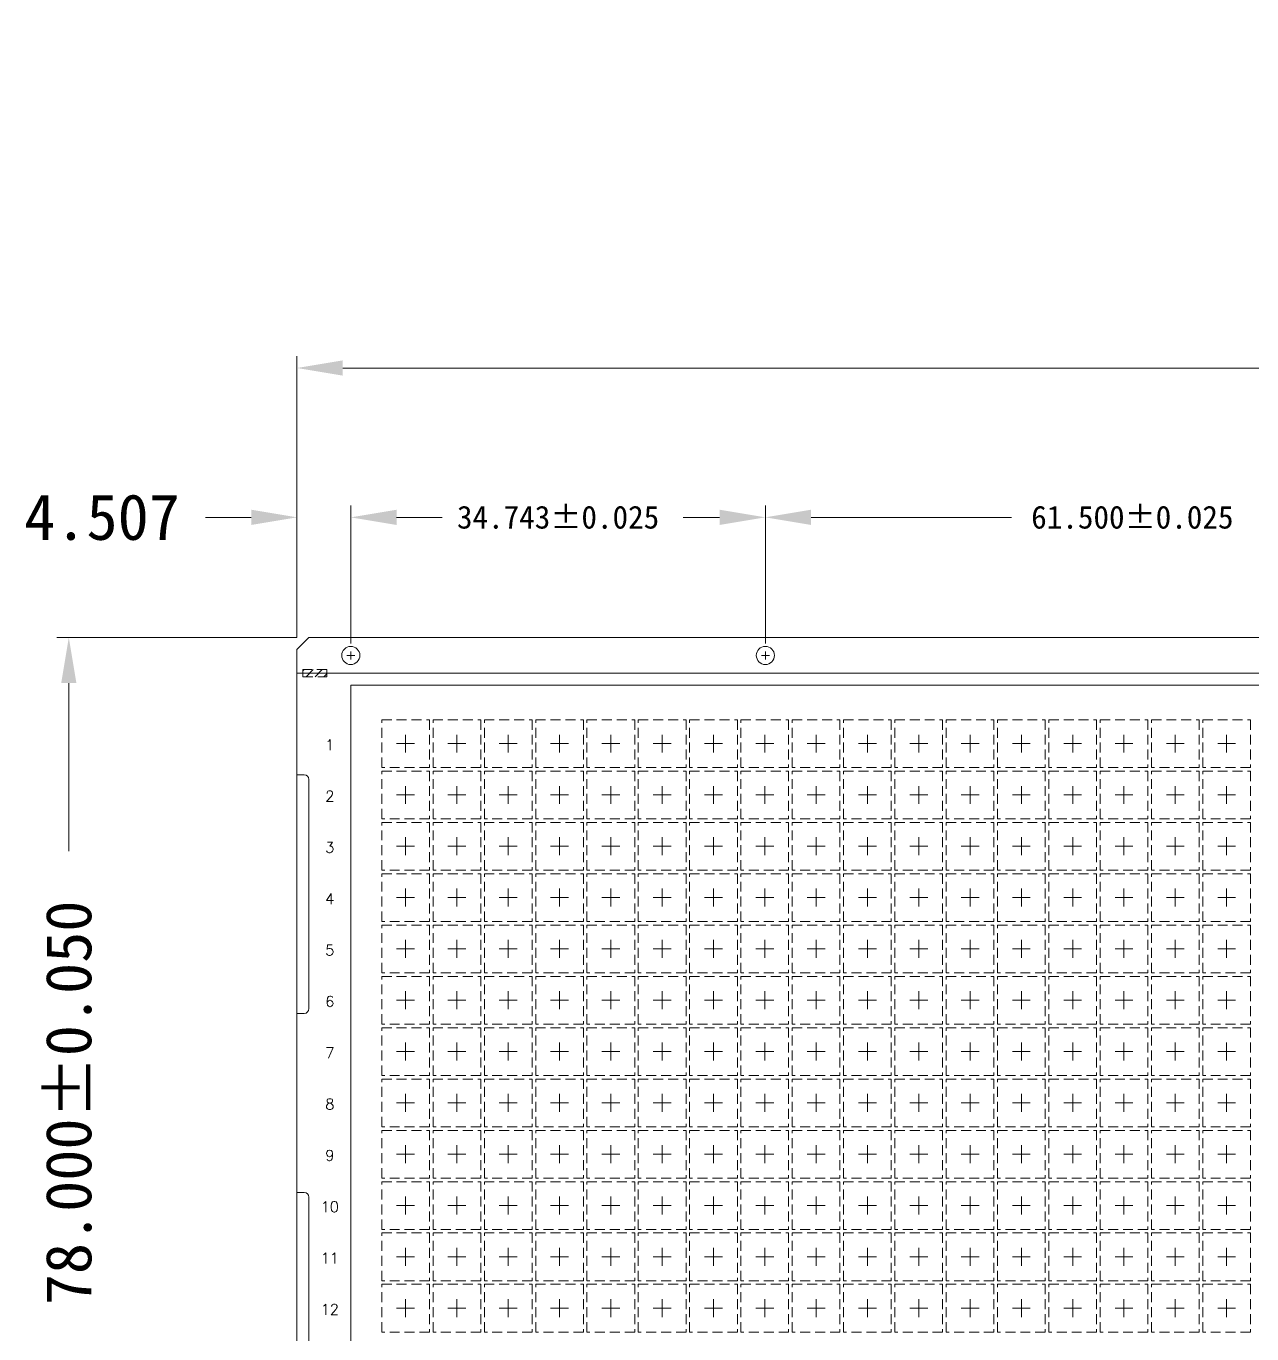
# Model space of a CAD drawing. Header units: millimetres. Extents: x -176 to -53, y -166 to -6.
# Drawn here: x -175.99 to -145.17, y -143.31 to -110.44 of the extents above; entities that cross this region are included whole.
import ezdxf

# ---------------------------------------------------------------- set-up
doc = ezdxf.new("R2010")
doc.units = ezdxf.units.MM
for name, pattern in [('CENTER', [2, 1.25, -0.25, 0.25, -0.25]), ('DASHED', [0.75, 0.5, -0.25]), ('HIDDEN', [0.375, 0.25, -0.125])]:
    doc.linetypes.add(name, pattern=pattern)
for name, color, linetype, lineweight in [('1', 7, 'Continuous', 18), ('1D', 4, 'Continuous', 18), ('ETCH', 4, 'Continuous', 15), ('Pkg', 2, 'DASHED', 9)]:
    doc.layers.add(name, color=color, linetype=linetype, lineweight=lineweight)
for name, color, linetype in [('TAPE', 4, 'Continuous'), ('中心线', 1, 'CENTER'), ('标注', 4, 'Continuous')]:
    doc.layers.add(name, color=color, linetype=linetype)
doc.styles.add('宋体', font='SimSun.ttf')

msp = doc.modelspace()

# ---------------------------------------------------------------- hatches: boundary and pattern name
at = {"layer": 'ETCH', "lineweight": 5}
h = msp.add_hatch(dxfattribs=at)
h.set_pattern_fill('ANSI31', color=256, scale=0.05)
h.set_pattern_definition([(45, (0.1879, 0.80497), (-0.1122532, 0.1122532), [])])
h.paths.add_polyline_path([(-91.9282, -148.3147), (-92.5282, -148.3147), (-92.5282, -148.399), (-91.9282, -148.399)])
h.paths.add_polyline_path([(-91.9282, -148.219), (-92.5282, -148.219), (-92.5282, -148.3147), (-91.9282, -148.3147)])
h.paths.add_polyline_path([(-91.9282, -126.709), (-92.5282, -126.709), (-92.5282, -126.799), (-91.9282, -126.799)])
h.paths.add_polyline_path([(-91.9282, -126.619), (-92.5282, -126.619), (-92.5282, -126.709), (-91.9282, -126.709)])
h.paths.add_polyline_path([(-168.4282, -126.709), (-169.0282, -126.709), (-169.0282, -126.799), (-168.4282, -126.799)])
h.paths.add_polyline_path([(-168.4282, -126.619), (-169.0282, -126.619), (-169.0282, -126.709), (-168.4282, -126.709)])
h.paths.add_polyline_path([(-149.2178, -91.4391), (-151.2178, -91.4391), (-151.2178, -91.7391), (-149.2178, -91.7391)])
h.paths.add_polyline_path([(-149.2178, -91.1391), (-151.2178, -91.1391), (-151.2178, -91.4391), (-149.2178, -91.4391)])
h.paths.add_polyline_path([(-149.2178, -19.4391), (-151.2178, -19.4391), (-151.2178, -19.7391), (-149.2178, -19.7391)])
h.paths.add_polyline_path([(-149.2178, -19.1391), (-151.2178, -19.1391), (-151.2178, -19.4391), (-149.2178, -19.4391)])
h.paths.add_polyline_path([(-168.4282, -148.3147), (-169.0282, -148.3147), (-169.0282, -148.399), (-168.4282, -148.399)])
h.paths.add_polyline_path([(-168.4282, -148.219), (-169.0282, -148.219), (-169.0282, -148.3147), (-168.4282, -148.3147)])
at = {"layer": '标注', "lineweight": 5}
for points in [[(-168.0282, -118.8463), (-168.0282, -119.2296), (-169.1782, -119.038)], [(-170.3282, -122.5996), (-170.3282, -122.9829), (-169.1782, -122.7912)], [(-166.6761, -122.5996), (-166.6761, -122.9829), (-167.8261, -122.7912)], [(-166.6761, -122.5996), (-166.6761, -122.9829), (-167.8261, -122.7912)], [(-158.5532, -122.5996), (-158.5532, -122.9829), (-157.4032, -122.7912)], [(-156.2532, -122.5996), (-156.2532, -122.9829), (-157.4032, -122.7912)], [(-175.1062, -126.959), (-174.7228, -126.959), (-174.9145, -125.809)]]:
    msp.add_hatch(color=256, dxfattribs=at).paths.add_polyline_path(points, flags=0)

# ---------------------------------------------------------------- linework, layer by layer
at = {"layer": '1', "lineweight": 5}
for p, q in [((-169.1782, -126.109), (-168.8782, -125.809)), ((-168.8782, -125.809), (-92.0782, -125.809))]:
    msp.add_line(p, q, dxfattribs=at)
at = {"layer": '1'}
for p, q in [((-169.1782, -129.259), (-169.1782, -126.109)), ((-168.9982, -129.259), (-169.1782, -129.259)), ((-168.8782, -135.139), (-168.8782, -129.379)), ((-169.1782, -139.759), (-169.1782, -135.259)), ((-169.1782, -135.259), (-168.9982, -135.259)), ((-168.9982, -139.759), (-169.1782, -139.759)), ((-168.8782, -145.639), (-168.8782, -139.879))]:
    msp.add_line(p, q, dxfattribs=at)
at = {"layer": '1', "lineweight": 5}
for centre in [(-167.8261, -126.2626), (-157.4032, -126.2626)]:
    msp.add_circle(centre, 0.2286, dxfattribs=at)
at = {"layer": '1'}
for centre, start, end in [((-168.9982, -129.379), 0, 90), ((-168.9982, -135.139), 270, 360), ((-168.9982, -139.879), 0, 90)]:
    msp.add_arc(centre, 0.12, start, end, dxfattribs=at)
at = {"layer": '1D', "lineweight": 5}
for p, q in [((-167.8261, -126.3626), (-167.8261, -126.1626)), ((-157.4032, -126.3626), (-157.4032, -126.1626)), ((-167.9261, -126.2626), (-167.7261, -126.2626)), ((-157.5032, -126.2626), (-157.3032, -126.2626))]:
    msp.add_line(p, q, dxfattribs=at)
at = {"layer": '1D', "linetype": 'HIDDEN', "lineweight": 5}
msp.add_lwpolyline([(-169.0282, -126.619), (-169.0282, -126.799), (-168.4282, -126.799), (-168.4282, -126.619)], close=True, dxfattribs=at)
at = {"layer": '1D', "lineweight": 5}
msp.add_lwpolyline([(-167.8282, -127.009), (-92.8282, -127.009), (-92.8282, -148.009), (-167.8282, -148.009)], close=True, dxfattribs=at)
at = {"layer": 'Pkg', "color": 2, "linetype": 'DASHED', "lineweight": 5, "ltscale": 0.5}
for points in [[(-167.0482, -127.879), (-165.8482, -127.879), (-165.8482, -129.079), (-167.0482, -129.079)], [(-165.7582, -127.879), (-164.5582, -127.879), (-164.5582, -129.079), (-165.7582, -129.079)], [(-164.4682, -127.879), (-163.2682, -127.879), (-163.2682, -129.079), (-164.4682, -129.079)], [(-163.1782, -127.879), (-161.9782, -127.879), (-161.9782, -129.079), (-163.1782, -129.079)], [(-161.8882, -127.879), (-160.6882, -127.879), (-160.6882, -129.079), (-161.8882, -129.079)], [(-160.5982, -127.879), (-159.3982, -127.879), (-159.3982, -129.079), (-160.5982, -129.079)], [(-159.3082, -127.879), (-158.1082, -127.879), (-158.1082, -129.079), (-159.3082, -129.079)], [(-158.0182, -127.879), (-156.8182, -127.879), (-156.8182, -129.079), (-158.0182, -129.079)], [(-156.7282, -127.879), (-155.5282, -127.879), (-155.5282, -129.079), (-156.7282, -129.079)], [(-155.4382, -127.879), (-154.2382, -127.879), (-154.2382, -129.079), (-155.4382, -129.079)], [(-154.1482, -127.879), (-152.9482, -127.879), (-152.9482, -129.079), (-154.1482, -129.079)], [(-152.8582, -127.879), (-151.6582, -127.879), (-151.6582, -129.079), (-152.8582, -129.079)], [(-151.5682, -127.879), (-150.3682, -127.879), (-150.3682, -129.079), (-151.5682, -129.079)], [(-150.2782, -127.879), (-149.0782, -127.879), (-149.0782, -129.079), (-150.2782, -129.079)], [(-148.9882, -127.879), (-147.7882, -127.879), (-147.7882, -129.079), (-148.9882, -129.079)], [(-147.6982, -127.879), (-146.4982, -127.879), (-146.4982, -129.079), (-147.6982, -129.079)], [(-146.4082, -127.879), (-145.2082, -127.879), (-145.2082, -129.079), (-146.4082, -129.079)], [(-167.0482, -129.169), (-165.8482, -129.169), (-165.8482, -130.369), (-167.0482, -130.369)], [(-165.7582, -129.169), (-164.5582, -129.169), (-164.5582, -130.369), (-165.7582, -130.369)], [(-164.4682, -129.169), (-163.2682, -129.169), (-163.2682, -130.369), (-164.4682, -130.369)], [(-163.1782, -129.169), (-161.9782, -129.169), (-161.9782, -130.369), (-163.1782, -130.369)], [(-161.8882, -129.169), (-160.6882, -129.169), (-160.6882, -130.369), (-161.8882, -130.369)], [(-160.5982, -129.169), (-159.3982, -129.169), (-159.3982, -130.369), (-160.5982, -130.369)], [(-159.3082, -129.169), (-158.1082, -129.169), (-158.1082, -130.369), (-159.3082, -130.369)], [(-158.0182, -129.169), (-156.8182, -129.169), (-156.8182, -130.369), (-158.0182, -130.369)], [(-156.7282, -129.169), (-155.5282, -129.169), (-155.5282, -130.369), (-156.7282, -130.369)], [(-155.4382, -129.169), (-154.2382, -129.169), (-154.2382, -130.369), (-155.4382, -130.369)], [(-154.1482, -129.169), (-152.9482, -129.169), (-152.9482, -130.369), (-154.1482, -130.369)], [(-152.8582, -129.169), (-151.6582, -129.169), (-151.6582, -130.369), (-152.8582, -130.369)], [(-151.5682, -129.169), (-150.3682, -129.169), (-150.3682, -130.369), (-151.5682, -130.369)], [(-150.2782, -129.169), (-149.0782, -129.169), (-149.0782, -130.369), (-150.2782, -130.369)], [(-148.9882, -129.169), (-147.7882, -129.169), (-147.7882, -130.369), (-148.9882, -130.369)], [(-147.6982, -129.169), (-146.4982, -129.169), (-146.4982, -130.369), (-147.6982, -130.369)], [(-146.4082, -129.169), (-145.2082, -129.169), (-145.2082, -130.369), (-146.4082, -130.369)], [(-167.0482, -130.459), (-165.8482, -130.459), (-165.8482, -131.659), (-167.0482, -131.659)], [(-165.7582, -130.459), (-164.5582, -130.459), (-164.5582, -131.659), (-165.7582, -131.659)], [(-164.4682, -130.459), (-163.2682, -130.459), (-163.2682, -131.659), (-164.4682, -131.659)], [(-163.1782, -130.459), (-161.9782, -130.459), (-161.9782, -131.659), (-163.1782, -131.659)], [(-161.8882, -130.459), (-160.6882, -130.459), (-160.6882, -131.659), (-161.8882, -131.659)], [(-160.5982, -130.459), (-159.3982, -130.459), (-159.3982, -131.659), (-160.5982, -131.659)], [(-159.3082, -130.459), (-158.1082, -130.459), (-158.1082, -131.659), (-159.3082, -131.659)], [(-158.0182, -130.459), (-156.8182, -130.459), (-156.8182, -131.659), (-158.0182, -131.659)], [(-156.7282, -130.459), (-155.5282, -130.459), (-155.5282, -131.659), (-156.7282, -131.659)], [(-155.4382, -130.459), (-154.2382, -130.459), (-154.2382, -131.659), (-155.4382, -131.659)], [(-154.1482, -130.459), (-152.9482, -130.459), (-152.9482, -131.659), (-154.1482, -131.659)], [(-152.8582, -130.459), (-151.6582, -130.459), (-151.6582, -131.659), (-152.8582, -131.659)], [(-151.5682, -130.459), (-150.3682, -130.459), (-150.3682, -131.659), (-151.5682, -131.659)], [(-150.2782, -130.459), (-149.0782, -130.459), (-149.0782, -131.659), (-150.2782, -131.659)], [(-148.9882, -130.459), (-147.7882, -130.459), (-147.7882, -131.659), (-148.9882, -131.659)], [(-147.6982, -130.459), (-146.4982, -130.459), (-146.4982, -131.659), (-147.6982, -131.659)], [(-146.4082, -130.459), (-145.2082, -130.459), (-145.2082, -131.659), (-146.4082, -131.659)], [(-167.0482, -131.749), (-165.8482, -131.749), (-165.8482, -132.949), (-167.0482, -132.949)], [(-165.7582, -131.749), (-164.5582, -131.749), (-164.5582, -132.949), (-165.7582, -132.949)], [(-164.4682, -131.749), (-163.2682, -131.749), (-163.2682, -132.949), (-164.4682, -132.949)], [(-163.1782, -131.749), (-161.9782, -131.749), (-161.9782, -132.949), (-163.1782, -132.949)], [(-161.8882, -131.749), (-160.6882, -131.749), (-160.6882, -132.949), (-161.8882, -132.949)], [(-160.5982, -131.749), (-159.3982, -131.749), (-159.3982, -132.949), (-160.5982, -132.949)], [(-159.3082, -131.749), (-158.1082, -131.749), (-158.1082, -132.949), (-159.3082, -132.949)], [(-158.0182, -131.749), (-156.8182, -131.749), (-156.8182, -132.949), (-158.0182, -132.949)], [(-156.7282, -131.749), (-155.5282, -131.749), (-155.5282, -132.949), (-156.7282, -132.949)], [(-155.4382, -131.749), (-154.2382, -131.749), (-154.2382, -132.949), (-155.4382, -132.949)], [(-154.1482, -131.749), (-152.9482, -131.749), (-152.9482, -132.949), (-154.1482, -132.949)], [(-152.8582, -131.749), (-151.6582, -131.749), (-151.6582, -132.949), (-152.8582, -132.949)], [(-151.5682, -131.749), (-150.3682, -131.749), (-150.3682, -132.949), (-151.5682, -132.949)], [(-150.2782, -131.749), (-149.0782, -131.749), (-149.0782, -132.949), (-150.2782, -132.949)], [(-148.9882, -131.749), (-147.7882, -131.749), (-147.7882, -132.949), (-148.9882, -132.949)], [(-147.6982, -131.749), (-146.4982, -131.749), (-146.4982, -132.949), (-147.6982, -132.949)], [(-146.4082, -131.749), (-145.2082, -131.749), (-145.2082, -132.949), (-146.4082, -132.949)], [(-167.0482, -133.039), (-165.8482, -133.039), (-165.8482, -134.239), (-167.0482, -134.239)], [(-165.7582, -133.039), (-164.5582, -133.039), (-164.5582, -134.239), (-165.7582, -134.239)], [(-164.4682, -133.039), (-163.2682, -133.039), (-163.2682, -134.239), (-164.4682, -134.239)], [(-163.1782, -133.039), (-161.9782, -133.039), (-161.9782, -134.239), (-163.1782, -134.239)], [(-161.8882, -133.039), (-160.6882, -133.039), (-160.6882, -134.239), (-161.8882, -134.239)], [(-160.5982, -133.039), (-159.3982, -133.039), (-159.3982, -134.239), (-160.5982, -134.239)], [(-159.3082, -133.039), (-158.1082, -133.039), (-158.1082, -134.239), (-159.3082, -134.239)], [(-158.0182, -133.039), (-156.8182, -133.039), (-156.8182, -134.239), (-158.0182, -134.239)], [(-156.7282, -133.039), (-155.5282, -133.039), (-155.5282, -134.239), (-156.7282, -134.239)], [(-155.4382, -133.039), (-154.2382, -133.039), (-154.2382, -134.239), (-155.4382, -134.239)], [(-154.1482, -133.039), (-152.9482, -133.039), (-152.9482, -134.239), (-154.1482, -134.239)], [(-152.8582, -133.039), (-151.6582, -133.039), (-151.6582, -134.239), (-152.8582, -134.239)], [(-151.5682, -133.039), (-150.3682, -133.039), (-150.3682, -134.239), (-151.5682, -134.239)], [(-150.2782, -133.039), (-149.0782, -133.039), (-149.0782, -134.239), (-150.2782, -134.239)], [(-148.9882, -133.039), (-147.7882, -133.039), (-147.7882, -134.239), (-148.9882, -134.239)], [(-147.6982, -133.039), (-146.4982, -133.039), (-146.4982, -134.239), (-147.6982, -134.239)], [(-146.4082, -133.039), (-145.2082, -133.039), (-145.2082, -134.239), (-146.4082, -134.239)], [(-167.0482, -134.329), (-165.8482, -134.329), (-165.8482, -135.529), (-167.0482, -135.529)], [(-165.7582, -134.329), (-164.5582, -134.329), (-164.5582, -135.529), (-165.7582, -135.529)], [(-164.4682, -134.329), (-163.2682, -134.329), (-163.2682, -135.529), (-164.4682, -135.529)], [(-163.1782, -134.329), (-161.9782, -134.329), (-161.9782, -135.529), (-163.1782, -135.529)], [(-161.8882, -134.329), (-160.6882, -134.329), (-160.6882, -135.529), (-161.8882, -135.529)], [(-160.5982, -134.329), (-159.3982, -134.329), (-159.3982, -135.529), (-160.5982, -135.529)], [(-159.3082, -134.329), (-158.1082, -134.329), (-158.1082, -135.529), (-159.3082, -135.529)], [(-158.0182, -134.329), (-156.8182, -134.329), (-156.8182, -135.529), (-158.0182, -135.529)], [(-156.7282, -134.329), (-155.5282, -134.329), (-155.5282, -135.529), (-156.7282, -135.529)], [(-155.4382, -134.329), (-154.2382, -134.329), (-154.2382, -135.529), (-155.4382, -135.529)], [(-154.1482, -134.329), (-152.9482, -134.329), (-152.9482, -135.529), (-154.1482, -135.529)], [(-152.8582, -134.329), (-151.6582, -134.329), (-151.6582, -135.529), (-152.8582, -135.529)], [(-151.5682, -134.329), (-150.3682, -134.329), (-150.3682, -135.529), (-151.5682, -135.529)], [(-150.2782, -134.329), (-149.0782, -134.329), (-149.0782, -135.529), (-150.2782, -135.529)], [(-148.9882, -134.329), (-147.7882, -134.329), (-147.7882, -135.529), (-148.9882, -135.529)], [(-147.6982, -134.329), (-146.4982, -134.329), (-146.4982, -135.529), (-147.6982, -135.529)], [(-146.4082, -134.329), (-145.2082, -134.329), (-145.2082, -135.529), (-146.4082, -135.529)], [(-167.0482, -135.619), (-165.8482, -135.619), (-165.8482, -136.819), (-167.0482, -136.819)], [(-165.7582, -135.619), (-164.5582, -135.619), (-164.5582, -136.819), (-165.7582, -136.819)], [(-164.4682, -135.619), (-163.2682, -135.619), (-163.2682, -136.819), (-164.4682, -136.819)], [(-163.1782, -135.619), (-161.9782, -135.619), (-161.9782, -136.819), (-163.1782, -136.819)], [(-161.8882, -135.619), (-160.6882, -135.619), (-160.6882, -136.819), (-161.8882, -136.819)], [(-160.5982, -135.619), (-159.3982, -135.619), (-159.3982, -136.819), (-160.5982, -136.819)], [(-159.3082, -135.619), (-158.1082, -135.619), (-158.1082, -136.819), (-159.3082, -136.819)], [(-158.0182, -135.619), (-156.8182, -135.619), (-156.8182, -136.819), (-158.0182, -136.819)], [(-156.7282, -135.619), (-155.5282, -135.619), (-155.5282, -136.819), (-156.7282, -136.819)], [(-155.4382, -135.619), (-154.2382, -135.619), (-154.2382, -136.819), (-155.4382, -136.819)], [(-154.1482, -135.619), (-152.9482, -135.619), (-152.9482, -136.819), (-154.1482, -136.819)], [(-152.8582, -135.619), (-151.6582, -135.619), (-151.6582, -136.819), (-152.8582, -136.819)], [(-151.5682, -135.619), (-150.3682, -135.619), (-150.3682, -136.819), (-151.5682, -136.819)], [(-150.2782, -135.619), (-149.0782, -135.619), (-149.0782, -136.819), (-150.2782, -136.819)], [(-148.9882, -135.619), (-147.7882, -135.619), (-147.7882, -136.819), (-148.9882, -136.819)], [(-147.6982, -135.619), (-146.4982, -135.619), (-146.4982, -136.819), (-147.6982, -136.819)], [(-146.4082, -135.619), (-145.2082, -135.619), (-145.2082, -136.819), (-146.4082, -136.819)], [(-167.0482, -136.909), (-165.8482, -136.909), (-165.8482, -138.109), (-167.0482, -138.109)], [(-165.7582, -136.909), (-164.5582, -136.909), (-164.5582, -138.109), (-165.7582, -138.109)], [(-164.4682, -136.909), (-163.2682, -136.909), (-163.2682, -138.109), (-164.4682, -138.109)], [(-163.1782, -136.909), (-161.9782, -136.909), (-161.9782, -138.109), (-163.1782, -138.109)], [(-161.8882, -136.909), (-160.6882, -136.909), (-160.6882, -138.109), (-161.8882, -138.109)], [(-160.5982, -136.909), (-159.3982, -136.909), (-159.3982, -138.109), (-160.5982, -138.109)], [(-159.3082, -136.909), (-158.1082, -136.909), (-158.1082, -138.109), (-159.3082, -138.109)], [(-158.0182, -136.909), (-156.8182, -136.909), (-156.8182, -138.109), (-158.0182, -138.109)], [(-156.7282, -136.909), (-155.5282, -136.909), (-155.5282, -138.109), (-156.7282, -138.109)], [(-155.4382, -136.909), (-154.2382, -136.909), (-154.2382, -138.109), (-155.4382, -138.109)], [(-154.1482, -136.909), (-152.9482, -136.909), (-152.9482, -138.109), (-154.1482, -138.109)], [(-152.8582, -136.909), (-151.6582, -136.909), (-151.6582, -138.109), (-152.8582, -138.109)], [(-151.5682, -136.909), (-150.3682, -136.909), (-150.3682, -138.109), (-151.5682, -138.109)], [(-150.2782, -136.909), (-149.0782, -136.909), (-149.0782, -138.109), (-150.2782, -138.109)], [(-148.9882, -136.909), (-147.7882, -136.909), (-147.7882, -138.109), (-148.9882, -138.109)], [(-147.6982, -136.909), (-146.4982, -136.909), (-146.4982, -138.109), (-147.6982, -138.109)], [(-146.4082, -136.909), (-145.2082, -136.909), (-145.2082, -138.109), (-146.4082, -138.109)], [(-167.0482, -138.199), (-165.8482, -138.199), (-165.8482, -139.399), (-167.0482, -139.399)], [(-165.7582, -138.199), (-164.5582, -138.199), (-164.5582, -139.399), (-165.7582, -139.399)], [(-164.4682, -138.199), (-163.2682, -138.199), (-163.2682, -139.399), (-164.4682, -139.399)], [(-163.1782, -138.199), (-161.9782, -138.199), (-161.9782, -139.399), (-163.1782, -139.399)], [(-161.8882, -138.199), (-160.6882, -138.199), (-160.6882, -139.399), (-161.8882, -139.399)], [(-160.5982, -138.199), (-159.3982, -138.199), (-159.3982, -139.399), (-160.5982, -139.399)], [(-159.3082, -138.199), (-158.1082, -138.199), (-158.1082, -139.399), (-159.3082, -139.399)], [(-158.0182, -138.199), (-156.8182, -138.199), (-156.8182, -139.399), (-158.0182, -139.399)], [(-156.7282, -138.199), (-155.5282, -138.199), (-155.5282, -139.399), (-156.7282, -139.399)], [(-155.4382, -138.199), (-154.2382, -138.199), (-154.2382, -139.399), (-155.4382, -139.399)], [(-154.1482, -138.199), (-152.9482, -138.199), (-152.9482, -139.399), (-154.1482, -139.399)], [(-152.8582, -138.199), (-151.6582, -138.199), (-151.6582, -139.399), (-152.8582, -139.399)], [(-151.5682, -138.199), (-150.3682, -138.199), (-150.3682, -139.399), (-151.5682, -139.399)], [(-150.2782, -138.199), (-149.0782, -138.199), (-149.0782, -139.399), (-150.2782, -139.399)], [(-148.9882, -138.199), (-147.7882, -138.199), (-147.7882, -139.399), (-148.9882, -139.399)], [(-147.6982, -138.199), (-146.4982, -138.199), (-146.4982, -139.399), (-147.6982, -139.399)], [(-146.4082, -138.199), (-145.2082, -138.199), (-145.2082, -139.399), (-146.4082, -139.399)], [(-167.0482, -139.489), (-165.8482, -139.489), (-165.8482, -140.689), (-167.0482, -140.689)], [(-165.7582, -139.489), (-164.5582, -139.489), (-164.5582, -140.689), (-165.7582, -140.689)], [(-164.4682, -139.489), (-163.2682, -139.489), (-163.2682, -140.689), (-164.4682, -140.689)], [(-163.1782, -139.489), (-161.9782, -139.489), (-161.9782, -140.689), (-163.1782, -140.689)], [(-161.8882, -139.489), (-160.6882, -139.489), (-160.6882, -140.689), (-161.8882, -140.689)], [(-160.5982, -139.489), (-159.3982, -139.489), (-159.3982, -140.689), (-160.5982, -140.689)], [(-159.3082, -139.489), (-158.1082, -139.489), (-158.1082, -140.689), (-159.3082, -140.689)], [(-158.0182, -139.489), (-156.8182, -139.489), (-156.8182, -140.689), (-158.0182, -140.689)], [(-156.7282, -139.489), (-155.5282, -139.489), (-155.5282, -140.689), (-156.7282, -140.689)], [(-155.4382, -139.489), (-154.2382, -139.489), (-154.2382, -140.689), (-155.4382, -140.689)], [(-154.1482, -139.489), (-152.9482, -139.489), (-152.9482, -140.689), (-154.1482, -140.689)], [(-152.8582, -139.489), (-151.6582, -139.489), (-151.6582, -140.689), (-152.8582, -140.689)], [(-151.5682, -139.489), (-150.3682, -139.489), (-150.3682, -140.689), (-151.5682, -140.689)], [(-150.2782, -139.489), (-149.0782, -139.489), (-149.0782, -140.689), (-150.2782, -140.689)], [(-148.9882, -139.489), (-147.7882, -139.489), (-147.7882, -140.689), (-148.9882, -140.689)], [(-147.6982, -139.489), (-146.4982, -139.489), (-146.4982, -140.689), (-147.6982, -140.689)], [(-146.4082, -139.489), (-145.2082, -139.489), (-145.2082, -140.689), (-146.4082, -140.689)], [(-167.0482, -140.779), (-165.8482, -140.779), (-165.8482, -141.979), (-167.0482, -141.979)], [(-165.7582, -140.779), (-164.5582, -140.779), (-164.5582, -141.979), (-165.7582, -141.979)], [(-164.4682, -140.779), (-163.2682, -140.779), (-163.2682, -141.979), (-164.4682, -141.979)], [(-163.1782, -140.779), (-161.9782, -140.779), (-161.9782, -141.979), (-163.1782, -141.979)], [(-161.8882, -140.779), (-160.6882, -140.779), (-160.6882, -141.979), (-161.8882, -141.979)], [(-160.5982, -140.779), (-159.3982, -140.779), (-159.3982, -141.979), (-160.5982, -141.979)], [(-159.3082, -140.779), (-158.1082, -140.779), (-158.1082, -141.979), (-159.3082, -141.979)], [(-158.0182, -140.779), (-156.8182, -140.779), (-156.8182, -141.979), (-158.0182, -141.979)], [(-156.7282, -140.779), (-155.5282, -140.779), (-155.5282, -141.979), (-156.7282, -141.979)], [(-155.4382, -140.779), (-154.2382, -140.779), (-154.2382, -141.979), (-155.4382, -141.979)], [(-154.1482, -140.779), (-152.9482, -140.779), (-152.9482, -141.979), (-154.1482, -141.979)], [(-152.8582, -140.779), (-151.6582, -140.779), (-151.6582, -141.979), (-152.8582, -141.979)], [(-151.5682, -140.779), (-150.3682, -140.779), (-150.3682, -141.979), (-151.5682, -141.979)], [(-150.2782, -140.779), (-149.0782, -140.779), (-149.0782, -141.979), (-150.2782, -141.979)], [(-148.9882, -140.779), (-147.7882, -140.779), (-147.7882, -141.979), (-148.9882, -141.979)], [(-147.6982, -140.779), (-146.4982, -140.779), (-146.4982, -141.979), (-147.6982, -141.979)], [(-146.4082, -140.779), (-145.2082, -140.779), (-145.2082, -141.979), (-146.4082, -141.979)], [(-167.0482, -142.069), (-165.8482, -142.069), (-165.8482, -143.269), (-167.0482, -143.269)], [(-165.7582, -142.069), (-164.5582, -142.069), (-164.5582, -143.269), (-165.7582, -143.269)], [(-164.4682, -142.069), (-163.2682, -142.069), (-163.2682, -143.269), (-164.4682, -143.269)], [(-163.1782, -142.069), (-161.9782, -142.069), (-161.9782, -143.269), (-163.1782, -143.269)], [(-161.8882, -142.069), (-160.6882, -142.069), (-160.6882, -143.269), (-161.8882, -143.269)], [(-160.5982, -142.069), (-159.3982, -142.069), (-159.3982, -143.269), (-160.5982, -143.269)], [(-159.3082, -142.069), (-158.1082, -142.069), (-158.1082, -143.269), (-159.3082, -143.269)], [(-158.0182, -142.069), (-156.8182, -142.069), (-156.8182, -143.269), (-158.0182, -143.269)], [(-156.7282, -142.069), (-155.5282, -142.069), (-155.5282, -143.269), (-156.7282, -143.269)], [(-155.4382, -142.069), (-154.2382, -142.069), (-154.2382, -143.269), (-155.4382, -143.269)], [(-154.1482, -142.069), (-152.9482, -142.069), (-152.9482, -143.269), (-154.1482, -143.269)], [(-152.8582, -142.069), (-151.6582, -142.069), (-151.6582, -143.269), (-152.8582, -143.269)], [(-151.5682, -142.069), (-150.3682, -142.069), (-150.3682, -143.269), (-151.5682, -143.269)], [(-150.2782, -142.069), (-149.0782, -142.069), (-149.0782, -143.269), (-150.2782, -143.269)], [(-148.9882, -142.069), (-147.7882, -142.069), (-147.7882, -143.269), (-148.9882, -143.269)], [(-147.6982, -142.069), (-146.4982, -142.069), (-146.4982, -143.269), (-147.6982, -143.269)], [(-146.4082, -142.069), (-145.2082, -142.069), (-145.2082, -143.269), (-146.4082, -143.269)]]:
    msp.add_lwpolyline(points, close=True, dxfattribs=at)
at = {"layer": 'TAPE', "lineweight": 0}
msp.add_lwpolyline([(-91.7782, -126.709), (-169.1782, -126.709), (-169.1782, -148.309), (-91.7782, -148.309)], close=True, dxfattribs=at)
at = {"layer": '中心线', "color": 1, "linetype": 'CENTER', "lineweight": 5, "ltscale": 0.5}
for p, q in [((-166.6732, -128.479), (-166.2232, -128.479)), ((-166.4482, -128.704), (-166.4482, -128.254)), ((-165.3832, -128.479), (-164.9332, -128.479)), ((-165.1582, -128.704), (-165.1582, -128.254)), ((-164.0932, -128.479), (-163.6432, -128.479)), ((-163.8682, -128.704), (-163.8682, -128.254)), ((-162.8032, -128.479), (-162.3532, -128.479)), ((-162.5782, -128.704), (-162.5782, -128.254)), ((-161.5132, -128.479), (-161.0632, -128.479)), ((-161.2882, -128.704), (-161.2882, -128.254)), ((-160.2232, -128.479), (-159.7732, -128.479)), ((-159.9982, -128.704), (-159.9982, -128.254)), ((-158.9332, -128.479), (-158.4832, -128.479)), ((-158.7082, -128.704), (-158.7082, -128.254)), ((-157.6432, -128.479), (-157.1932, -128.479)), ((-157.4182, -128.704), (-157.4182, -128.254)), ((-156.3532, -128.479), (-155.9032, -128.479)), ((-156.1282, -128.704), (-156.1282, -128.254)), ((-155.0632, -128.479), (-154.6132, -128.479)), ((-154.8382, -128.704), (-154.8382, -128.254)), ((-153.7732, -128.479), (-153.3232, -128.479)), ((-153.5482, -128.704), (-153.5482, -128.254)), ((-152.4832, -128.479), (-152.0332, -128.479)), ((-152.2582, -128.704), (-152.2582, -128.254)), ((-151.1932, -128.479), (-150.7432, -128.479)), ((-150.9682, -128.704), (-150.9682, -128.254)), ((-149.9032, -128.479), (-149.4532, -128.479)), ((-149.6782, -128.704), (-149.6782, -128.254)), ((-148.6132, -128.479), (-148.1632, -128.479)), ((-148.3882, -128.704), (-148.3882, -128.254)), ((-147.3232, -128.479), (-146.8732, -128.479)), ((-147.0982, -128.704), (-147.0982, -128.254)), ((-146.0332, -128.479), (-145.5832, -128.479)), ((-145.8082, -128.704), (-145.8082, -128.254)), ((-166.6732, -129.769), (-166.2232, -129.769)), ((-166.4482, -129.994), (-166.4482, -129.544)), ((-165.3832, -129.769), (-164.9332, -129.769)), ((-165.1582, -129.994), (-165.1582, -129.544)), ((-164.0932, -129.769), (-163.6432, -129.769)), ((-163.8682, -129.994), (-163.8682, -129.544)), ((-162.8032, -129.769), (-162.3532, -129.769)), ((-162.5782, -129.994), (-162.5782, -129.544)), ((-161.5132, -129.769), (-161.0632, -129.769)), ((-161.2882, -129.994), (-161.2882, -129.544)), ((-160.2232, -129.769), (-159.7732, -129.769)), ((-159.9982, -129.994), (-159.9982, -129.544)), ((-158.9332, -129.769), (-158.4832, -129.769)), ((-158.7082, -129.994), (-158.7082, -129.544)), ((-157.6432, -129.769), (-157.1932, -129.769)), ((-157.4182, -129.994), (-157.4182, -129.544)), ((-156.3532, -129.769), (-155.9032, -129.769)), ((-156.1282, -129.994), (-156.1282, -129.544)), ((-155.0632, -129.769), (-154.6132, -129.769)), ((-154.8382, -129.994), (-154.8382, -129.544)), ((-153.7732, -129.769), (-153.3232, -129.769)), ((-153.5482, -129.994), (-153.5482, -129.544)), ((-152.4832, -129.769), (-152.0332, -129.769)), ((-152.2582, -129.994), (-152.2582, -129.544)), ((-151.1932, -129.769), (-150.7432, -129.769)), ((-150.9682, -129.994), (-150.9682, -129.544)), ((-149.9032, -129.769), (-149.4532, -129.769)), ((-149.6782, -129.994), (-149.6782, -129.544)), ((-148.6132, -129.769), (-148.1632, -129.769)), ((-148.3882, -129.994), (-148.3882, -129.544)), ((-147.3232, -129.769), (-146.8732, -129.769)), ((-147.0982, -129.994), (-147.0982, -129.544)), ((-146.0332, -129.769), (-145.5832, -129.769)), ((-145.8082, -129.994), (-145.8082, -129.544)), ((-166.6732, -131.059), (-166.2232, -131.059)), ((-166.4482, -131.284), (-166.4482, -130.834)), ((-165.3832, -131.059), (-164.9332, -131.059)), ((-165.1582, -131.284), (-165.1582, -130.834)), ((-164.0932, -131.059), (-163.6432, -131.059)), ((-163.8682, -131.284), (-163.8682, -130.834)), ((-162.8032, -131.059), (-162.3532, -131.059)), ((-162.5782, -131.284), (-162.5782, -130.834)), ((-161.5132, -131.059), (-161.0632, -131.059)), ((-161.2882, -131.284), (-161.2882, -130.834)), ((-160.2232, -131.059), (-159.7732, -131.059)), ((-159.9982, -131.284), (-159.9982, -130.834)), ((-158.9332, -131.059), (-158.4832, -131.059)), ((-158.7082, -131.284), (-158.7082, -130.834)), ((-157.6432, -131.059), (-157.1932, -131.059)), ((-157.4182, -131.284), (-157.4182, -130.834)), ((-156.3532, -131.059), (-155.9032, -131.059)), ((-156.1282, -131.284), (-156.1282, -130.834)), ((-155.0632, -131.059), (-154.6132, -131.059)), ((-154.8382, -131.284), (-154.8382, -130.834)), ((-153.7732, -131.059), (-153.3232, -131.059)), ((-153.5482, -131.284), (-153.5482, -130.834)), ((-152.4832, -131.059), (-152.0332, -131.059)), ((-152.2582, -131.284), (-152.2582, -130.834)), ((-151.1932, -131.059), (-150.7432, -131.059)), ((-150.9682, -131.284), (-150.9682, -130.834)), ((-149.9032, -131.059), (-149.4532, -131.059)), ((-149.6782, -131.284), (-149.6782, -130.834)), ((-148.6132, -131.059), (-148.1632, -131.059)), ((-148.3882, -131.284), (-148.3882, -130.834)), ((-147.3232, -131.059), (-146.8732, -131.059)), ((-147.0982, -131.284), (-147.0982, -130.834)), ((-146.0332, -131.059), (-145.5832, -131.059)), ((-145.8082, -131.284), (-145.8082, -130.834)), ((-166.4482, -132.574), (-166.4482, -132.124)), ((-165.1582, -132.574), (-165.1582, -132.124)), ((-163.8682, -132.574), (-163.8682, -132.124)), ((-162.5782, -132.574), (-162.5782, -132.124)), ((-161.2882, -132.574), (-161.2882, -132.124)), ((-159.9982, -132.574), (-159.9982, -132.124)), ((-158.7082, -132.574), (-158.7082, -132.124)), ((-157.4182, -132.574), (-157.4182, -132.124)), ((-156.1282, -132.574), (-156.1282, -132.124)), ((-154.8382, -132.574), (-154.8382, -132.124)), ((-153.5482, -132.574), (-153.5482, -132.124)), ((-152.2582, -132.574), (-152.2582, -132.124)), ((-150.9682, -132.574), (-150.9682, -132.124)), ((-149.6782, -132.574), (-149.6782, -132.124)), ((-148.3882, -132.574), (-148.3882, -132.124)), ((-147.0982, -132.574), (-147.0982, -132.124)), ((-145.8082, -132.574), (-145.8082, -132.124)), ((-166.6732, -132.349), (-166.2232, -132.349)), ((-165.3832, -132.349), (-164.9332, -132.349)), ((-164.0932, -132.349), (-163.6432, -132.349)), ((-162.8032, -132.349), (-162.3532, -132.349)), ((-161.5132, -132.349), (-161.0632, -132.349)), ((-160.2232, -132.349), (-159.7732, -132.349)), ((-158.9332, -132.349), (-158.4832, -132.349)), ((-157.6432, -132.349), (-157.1932, -132.349)), ((-156.3532, -132.349), (-155.9032, -132.349)), ((-155.0632, -132.349), (-154.6132, -132.349)), ((-153.7732, -132.349), (-153.3232, -132.349)), ((-152.4832, -132.349), (-152.0332, -132.349)), ((-151.1932, -132.349), (-150.7432, -132.349)), ((-149.9032, -132.349), (-149.4532, -132.349)), ((-148.6132, -132.349), (-148.1632, -132.349)), ((-147.3232, -132.349), (-146.8732, -132.349)), ((-146.0332, -132.349), (-145.5832, -132.349)), ((-166.4482, -133.864), (-166.4482, -133.414)), ((-165.1582, -133.864), (-165.1582, -133.414)), ((-163.8682, -133.864), (-163.8682, -133.414)), ((-162.5782, -133.864), (-162.5782, -133.414)), ((-161.2882, -133.864), (-161.2882, -133.414)), ((-159.9982, -133.864), (-159.9982, -133.414)), ((-158.7082, -133.864), (-158.7082, -133.414)), ((-157.4182, -133.864), (-157.4182, -133.414)), ((-156.1282, -133.864), (-156.1282, -133.414)), ((-154.8382, -133.864), (-154.8382, -133.414)), ((-153.5482, -133.864), (-153.5482, -133.414)), ((-152.2582, -133.864), (-152.2582, -133.414)), ((-150.9682, -133.864), (-150.9682, -133.414)), ((-149.6782, -133.864), (-149.6782, -133.414)), ((-148.3882, -133.864), (-148.3882, -133.414)), ((-147.0982, -133.864), (-147.0982, -133.414)), ((-145.8082, -133.864), (-145.8082, -133.414)), ((-166.6732, -133.639), (-166.2232, -133.639)), ((-165.3832, -133.639), (-164.9332, -133.639)), ((-164.0932, -133.639), (-163.6432, -133.639)), ((-162.8032, -133.639), (-162.3532, -133.639)), ((-161.5132, -133.639), (-161.0632, -133.639)), ((-160.2232, -133.639), (-159.7732, -133.639)), ((-158.9332, -133.639), (-158.4832, -133.639)), ((-157.6432, -133.639), (-157.1932, -133.639)), ((-156.3532, -133.639), (-155.9032, -133.639)), ((-155.0632, -133.639), (-154.6132, -133.639)), ((-153.7732, -133.639), (-153.3232, -133.639)), ((-152.4832, -133.639), (-152.0332, -133.639)), ((-151.1932, -133.639), (-150.7432, -133.639)), ((-149.9032, -133.639), (-149.4532, -133.639)), ((-148.6132, -133.639), (-148.1632, -133.639)), ((-147.3232, -133.639), (-146.8732, -133.639)), ((-146.0332, -133.639), (-145.5832, -133.639)), ((-166.4482, -135.154), (-166.4482, -134.704)), ((-165.1582, -135.154), (-165.1582, -134.704)), ((-163.8682, -135.154), (-163.8682, -134.704)), ((-162.5782, -135.154), (-162.5782, -134.704)), ((-161.2882, -135.154), (-161.2882, -134.704)), ((-159.9982, -135.154), (-159.9982, -134.704)), ((-158.7082, -135.154), (-158.7082, -134.704)), ((-157.4182, -135.154), (-157.4182, -134.704)), ((-156.1282, -135.154), (-156.1282, -134.704)), ((-154.8382, -135.154), (-154.8382, -134.704)), ((-153.5482, -135.154), (-153.5482, -134.704)), ((-152.2582, -135.154), (-152.2582, -134.704)), ((-150.9682, -135.154), (-150.9682, -134.704)), ((-149.6782, -135.154), (-149.6782, -134.704)), ((-148.3882, -135.154), (-148.3882, -134.704)), ((-147.0982, -135.154), (-147.0982, -134.704)), ((-145.8082, -135.154), (-145.8082, -134.704)), ((-166.6732, -134.929), (-166.2232, -134.929)), ((-165.3832, -134.929), (-164.9332, -134.929)), ((-164.0932, -134.929), (-163.6432, -134.929)), ((-162.8032, -134.929), (-162.3532, -134.929)), ((-161.5132, -134.929), (-161.0632, -134.929)), ((-160.2232, -134.929), (-159.7732, -134.929)), ((-158.9332, -134.929), (-158.4832, -134.929)), ((-157.6432, -134.929), (-157.1932, -134.929)), ((-156.3532, -134.929), (-155.9032, -134.929)), ((-155.0632, -134.929), (-154.6132, -134.929)), ((-153.7732, -134.929), (-153.3232, -134.929)), ((-152.4832, -134.929), (-152.0332, -134.929)), ((-151.1932, -134.929), (-150.7432, -134.929)), ((-149.9032, -134.929), (-149.4532, -134.929)), ((-148.6132, -134.929), (-148.1632, -134.929)), ((-147.3232, -134.929), (-146.8732, -134.929)), ((-146.0332, -134.929), (-145.5832, -134.929)), ((-166.4482, -136.444), (-166.4482, -135.994)), ((-165.1582, -136.444), (-165.1582, -135.994)), ((-163.8682, -136.444), (-163.8682, -135.994)), ((-162.5782, -136.444), (-162.5782, -135.994)), ((-161.2882, -136.444), (-161.2882, -135.994)), ((-159.9982, -136.444), (-159.9982, -135.994)), ((-158.7082, -136.444), (-158.7082, -135.994)), ((-157.4182, -136.444), (-157.4182, -135.994)), ((-156.1282, -136.444), (-156.1282, -135.994)), ((-154.8382, -136.444), (-154.8382, -135.994)), ((-153.5482, -136.444), (-153.5482, -135.994)), ((-152.2582, -136.444), (-152.2582, -135.994)), ((-150.9682, -136.444), (-150.9682, -135.994)), ((-149.6782, -136.444), (-149.6782, -135.994)), ((-148.3882, -136.444), (-148.3882, -135.994)), ((-147.0982, -136.444), (-147.0982, -135.994)), ((-145.8082, -136.444), (-145.8082, -135.994)), ((-166.6732, -136.219), (-166.2232, -136.219)), ((-165.3832, -136.219), (-164.9332, -136.219)), ((-164.0932, -136.219), (-163.6432, -136.219)), ((-162.8032, -136.219), (-162.3532, -136.219)), ((-161.5132, -136.219), (-161.0632, -136.219)), ((-160.2232, -136.219), (-159.7732, -136.219)), ((-158.9332, -136.219), (-158.4832, -136.219)), ((-157.6432, -136.219), (-157.1932, -136.219)), ((-156.3532, -136.219), (-155.9032, -136.219)), ((-155.0632, -136.219), (-154.6132, -136.219)), ((-153.7732, -136.219), (-153.3232, -136.219)), ((-152.4832, -136.219), (-152.0332, -136.219)), ((-151.1932, -136.219), (-150.7432, -136.219)), ((-149.9032, -136.219), (-149.4532, -136.219)), ((-148.6132, -136.219), (-148.1632, -136.219)), ((-147.3232, -136.219), (-146.8732, -136.219)), ((-146.0332, -136.219), (-145.5832, -136.219)), ((-166.4482, -137.734), (-166.4482, -137.284)), ((-165.1582, -137.734), (-165.1582, -137.284)), ((-163.8682, -137.734), (-163.8682, -137.284)), ((-162.5782, -137.734), (-162.5782, -137.284)), ((-161.2882, -137.734), (-161.2882, -137.284)), ((-159.9982, -137.734), (-159.9982, -137.284)), ((-158.7082, -137.734), (-158.7082, -137.284)), ((-157.4182, -137.734), (-157.4182, -137.284)), ((-156.1282, -137.734), (-156.1282, -137.284)), ((-154.8382, -137.734), (-154.8382, -137.284)), ((-153.5482, -137.734), (-153.5482, -137.284)), ((-152.2582, -137.734), (-152.2582, -137.284)), ((-150.9682, -137.734), (-150.9682, -137.284)), ((-149.6782, -137.734), (-149.6782, -137.284)), ((-148.3882, -137.734), (-148.3882, -137.284)), ((-147.0982, -137.734), (-147.0982, -137.284)), ((-145.8082, -137.734), (-145.8082, -137.284)), ((-166.6732, -137.509), (-166.2232, -137.509)), ((-165.3832, -137.509), (-164.9332, -137.509)), ((-164.0932, -137.509), (-163.6432, -137.509)), ((-162.8032, -137.509), (-162.3532, -137.509)), ((-161.5132, -137.509), (-161.0632, -137.509)), ((-160.2232, -137.509), (-159.7732, -137.509)), ((-158.9332, -137.509), (-158.4832, -137.509)), ((-157.6432, -137.509), (-157.1932, -137.509)), ((-156.3532, -137.509), (-155.9032, -137.509)), ((-155.0632, -137.509), (-154.6132, -137.509)), ((-153.7732, -137.509), (-153.3232, -137.509)), ((-152.4832, -137.509), (-152.0332, -137.509)), ((-151.1932, -137.509), (-150.7432, -137.509)), ((-149.9032, -137.509), (-149.4532, -137.509)), ((-148.6132, -137.509), (-148.1632, -137.509)), ((-147.3232, -137.509), (-146.8732, -137.509)), ((-146.0332, -137.509), (-145.5832, -137.509)), ((-166.4482, -139.024), (-166.4482, -138.574)), ((-165.1582, -139.024), (-165.1582, -138.574)), ((-163.8682, -139.024), (-163.8682, -138.574)), ((-162.5782, -139.024), (-162.5782, -138.574)), ((-161.2882, -139.024), (-161.2882, -138.574)), ((-159.9982, -139.024), (-159.9982, -138.574)), ((-158.7082, -139.024), (-158.7082, -138.574)), ((-157.4182, -139.024), (-157.4182, -138.574)), ((-156.1282, -139.024), (-156.1282, -138.574)), ((-154.8382, -139.024), (-154.8382, -138.574)), ((-153.5482, -139.024), (-153.5482, -138.574)), ((-152.2582, -139.024), (-152.2582, -138.574)), ((-150.9682, -139.024), (-150.9682, -138.574)), ((-149.6782, -139.024), (-149.6782, -138.574)), ((-148.3882, -139.024), (-148.3882, -138.574)), ((-147.0982, -139.024), (-147.0982, -138.574)), ((-145.8082, -139.024), (-145.8082, -138.574)), ((-166.6732, -138.799), (-166.2232, -138.799)), ((-165.3832, -138.799), (-164.9332, -138.799)), ((-164.0932, -138.799), (-163.6432, -138.799)), ((-162.8032, -138.799), (-162.3532, -138.799)), ((-161.5132, -138.799), (-161.0632, -138.799)), ((-160.2232, -138.799), (-159.7732, -138.799)), ((-158.9332, -138.799), (-158.4832, -138.799)), ((-157.6432, -138.799), (-157.1932, -138.799)), ((-156.3532, -138.799), (-155.9032, -138.799)), ((-155.0632, -138.799), (-154.6132, -138.799)), ((-153.7732, -138.799), (-153.3232, -138.799)), ((-152.4832, -138.799), (-152.0332, -138.799)), ((-151.1932, -138.799), (-150.7432, -138.799)), ((-149.9032, -138.799), (-149.4532, -138.799)), ((-148.6132, -138.799), (-148.1632, -138.799)), ((-147.3232, -138.799), (-146.8732, -138.799)), ((-146.0332, -138.799), (-145.5832, -138.799)), ((-166.4482, -140.314), (-166.4482, -139.864)), ((-165.1582, -140.314), (-165.1582, -139.864)), ((-163.8682, -140.314), (-163.8682, -139.864)), ((-162.5782, -140.314), (-162.5782, -139.864)), ((-161.2882, -140.314), (-161.2882, -139.864)), ((-159.9982, -140.314), (-159.9982, -139.864)), ((-158.7082, -140.314), (-158.7082, -139.864)), ((-157.4182, -140.314), (-157.4182, -139.864)), ((-156.1282, -140.314), (-156.1282, -139.864)), ((-154.8382, -140.314), (-154.8382, -139.864)), ((-153.5482, -140.314), (-153.5482, -139.864)), ((-152.2582, -140.314), (-152.2582, -139.864)), ((-150.9682, -140.314), (-150.9682, -139.864)), ((-149.6782, -140.314), (-149.6782, -139.864)), ((-148.3882, -140.314), (-148.3882, -139.864)), ((-147.0982, -140.314), (-147.0982, -139.864)), ((-145.8082, -140.314), (-145.8082, -139.864)), ((-166.6732, -140.089), (-166.2232, -140.089)), ((-165.3832, -140.089), (-164.9332, -140.089)), ((-164.0932, -140.089), (-163.6432, -140.089)), ((-162.8032, -140.089), (-162.3532, -140.089)), ((-161.5132, -140.089), (-161.0632, -140.089)), ((-160.2232, -140.089), (-159.7732, -140.089)), ((-158.9332, -140.089), (-158.4832, -140.089)), ((-157.6432, -140.089), (-157.1932, -140.089)), ((-156.3532, -140.089), (-155.9032, -140.089)), ((-155.0632, -140.089), (-154.6132, -140.089)), ((-153.7732, -140.089), (-153.3232, -140.089)), ((-152.4832, -140.089), (-152.0332, -140.089)), ((-151.1932, -140.089), (-150.7432, -140.089)), ((-149.9032, -140.089), (-149.4532, -140.089)), ((-148.6132, -140.089), (-148.1632, -140.089)), ((-147.3232, -140.089), (-146.8732, -140.089)), ((-146.0332, -140.089), (-145.5832, -140.089)), ((-166.4482, -141.604), (-166.4482, -141.154)), ((-165.1582, -141.604), (-165.1582, -141.154)), ((-163.8682, -141.604), (-163.8682, -141.154)), ((-162.5782, -141.604), (-162.5782, -141.154)), ((-161.2882, -141.604), (-161.2882, -141.154)), ((-159.9982, -141.604), (-159.9982, -141.154)), ((-158.7082, -141.604), (-158.7082, -141.154)), ((-157.4182, -141.604), (-157.4182, -141.154)), ((-156.1282, -141.604), (-156.1282, -141.154)), ((-154.8382, -141.604), (-154.8382, -141.154)), ((-153.5482, -141.604), (-153.5482, -141.154)), ((-152.2582, -141.604), (-152.2582, -141.154)), ((-150.9682, -141.604), (-150.9682, -141.154)), ((-149.6782, -141.604), (-149.6782, -141.154)), ((-148.3882, -141.604), (-148.3882, -141.154)), ((-147.0982, -141.604), (-147.0982, -141.154)), ((-145.8082, -141.604), (-145.8082, -141.154)), ((-166.6732, -141.379), (-166.2232, -141.379)), ((-165.3832, -141.379), (-164.9332, -141.379)), ((-164.0932, -141.379), (-163.6432, -141.379)), ((-162.8032, -141.379), (-162.3532, -141.379)), ((-161.5132, -141.379), (-161.0632, -141.379)), ((-160.2232, -141.379), (-159.7732, -141.379)), ((-158.9332, -141.379), (-158.4832, -141.379)), ((-157.6432, -141.379), (-157.1932, -141.379)), ((-156.3532, -141.379), (-155.9032, -141.379)), ((-155.0632, -141.379), (-154.6132, -141.379)), ((-153.7732, -141.379), (-153.3232, -141.379)), ((-152.4832, -141.379), (-152.0332, -141.379)), ((-151.1932, -141.379), (-150.7432, -141.379)), ((-149.9032, -141.379), (-149.4532, -141.379)), ((-148.6132, -141.379), (-148.1632, -141.379)), ((-147.3232, -141.379), (-146.8732, -141.379)), ((-146.0332, -141.379), (-145.5832, -141.379)), ((-166.4482, -142.894), (-166.4482, -142.444)), ((-165.1582, -142.894), (-165.1582, -142.444)), ((-163.8682, -142.894), (-163.8682, -142.444)), ((-162.5782, -142.894), (-162.5782, -142.444)), ((-161.2882, -142.894), (-161.2882, -142.444)), ((-159.9982, -142.894), (-159.9982, -142.444)), ((-158.7082, -142.894), (-158.7082, -142.444)), ((-157.4182, -142.894), (-157.4182, -142.444)), ((-156.1282, -142.894), (-156.1282, -142.444)), ((-154.8382, -142.894), (-154.8382, -142.444)), ((-153.5482, -142.894), (-153.5482, -142.444)), ((-152.2582, -142.894), (-152.2582, -142.444)), ((-150.9682, -142.894), (-150.9682, -142.444)), ((-149.6782, -142.894), (-149.6782, -142.444)), ((-148.3882, -142.894), (-148.3882, -142.444)), ((-147.0982, -142.894), (-147.0982, -142.444)), ((-145.8082, -142.894), (-145.8082, -142.444)), ((-166.6732, -142.669), (-166.2232, -142.669)), ((-165.3832, -142.669), (-164.9332, -142.669)), ((-164.0932, -142.669), (-163.6432, -142.669)), ((-162.8032, -142.669), (-162.3532, -142.669)), ((-161.5132, -142.669), (-161.0632, -142.669)), ((-160.2232, -142.669), (-159.7732, -142.669)), ((-158.9332, -142.669), (-158.4832, -142.669)), ((-157.6432, -142.669), (-157.1932, -142.669)), ((-156.3532, -142.669), (-155.9032, -142.669)), ((-155.0632, -142.669), (-154.6132, -142.669)), ((-153.7732, -142.669), (-153.3232, -142.669)), ((-152.4832, -142.669), (-152.0332, -142.669)), ((-151.1932, -142.669), (-150.7432, -142.669)), ((-149.9032, -142.669), (-149.4532, -142.669)), ((-148.6132, -142.669), (-148.1632, -142.669)), ((-147.3232, -142.669), (-146.8732, -142.669)), ((-146.0332, -142.669), (-145.5832, -142.669))]:
    msp.add_line(p, q, dxfattribs=at)
at = {"layer": '标注', "lineweight": 5}
for p, q in [((-169.1782, -125.809), (-169.1782, -118.738)), ((-168.0282, -119.038), (-137.2401, -119.038)), ((-169.1782, -125.809), (-169.1782, -122.4912)), ((-167.8261, -125.9626), (-167.8261, -122.4912)), ((-167.8261, -125.9626), (-167.8261, -122.4912)), ((-157.4032, -125.9626), (-157.4032, -122.4912)), ((-157.4032, -125.9626), (-157.4032, -122.4912)), ((-170.3282, -122.7912), (-171.4782, -122.7912)), ((-166.6761, -122.7912), (-165.5261, -122.7912)), ((-166.6761, -122.7912), (-165.7623, -122.7912)), ((-158.5532, -122.7912), (-159.467, -122.7912)), ((-156.2532, -122.7912), (-151.2163, -122.7912)), ((-169.1782, -125.809), (-175.2145, -125.809)), ((-174.9145, -126.959), (-174.9145, -131.1852))]:
    msp.add_line(p, q, dxfattribs=at)

# ---------------------------------------------------------------- texts
at = {"layer": '标注', "lineweight": 5, "attachment_point": 5, "style": '宋体'}
for s, insert, char_height, width in [('4.507', (-174.0782, -122.7912), 1.15, 13.8), ('34.743%%P0.025', (-162.6147, -122.7912), 0.575, 18.071429), ('61.500%%P0.025', (-148.1782, -122.7912), 0.575, 17.989286)]:
    msp.add_mtext(s, dxfattribs=dict(at, insert=insert, char_height=char_height, width=width))
at = {"layer": '标注', "lineweight": 5, "char_height": 0.267857, "attachment_point": 5, "style": '宋体'}
for s, insert in [('{\\Fsimplex|c134;1}', (-168.3532, -128.5088)), ('{\\Fsimplex|c134;2}', (-168.3532, -129.7988)), ('{\\Fsimplex|c134;3}', (-168.3532, -131.0888)), ('{\\Fsimplex|c134;4}', (-168.3532, -132.3788)), ('{\\Fsimplex|c134;5}', (-168.3532, -133.6688)), ('{\\Fsimplex|c134;6}', (-168.3532, -134.9588)), ('{\\Fsimplex|c134;7}', (-168.3532, -136.2488)), ('{\\Fsimplex|c134;8}', (-168.3532, -137.5388)), ('{\\Fsimplex|c134;9}', (-168.3532, -138.8288)), ('{\\Fsimplex|c134;10}', (-168.3532, -140.1188)), ('{\\Fsimplex|c134;11}', (-168.3532, -141.4088)), ('{\\Fsimplex|c134;12}', (-168.3532, -142.6988))]:
    msp.add_mtext(s, dxfattribs=dict(at, insert=insert))
at = {"layer": '标注', "lineweight": 5, "insert": (-174.9145, -137.509), "char_height": 1.15, "width": 36.142857, "attachment_point": 5, "rotation": 90, "style": '宋体'}
msp.add_mtext('78.000%%P0.050', dxfattribs=at)

doc.saveas('drawing.dxf')
